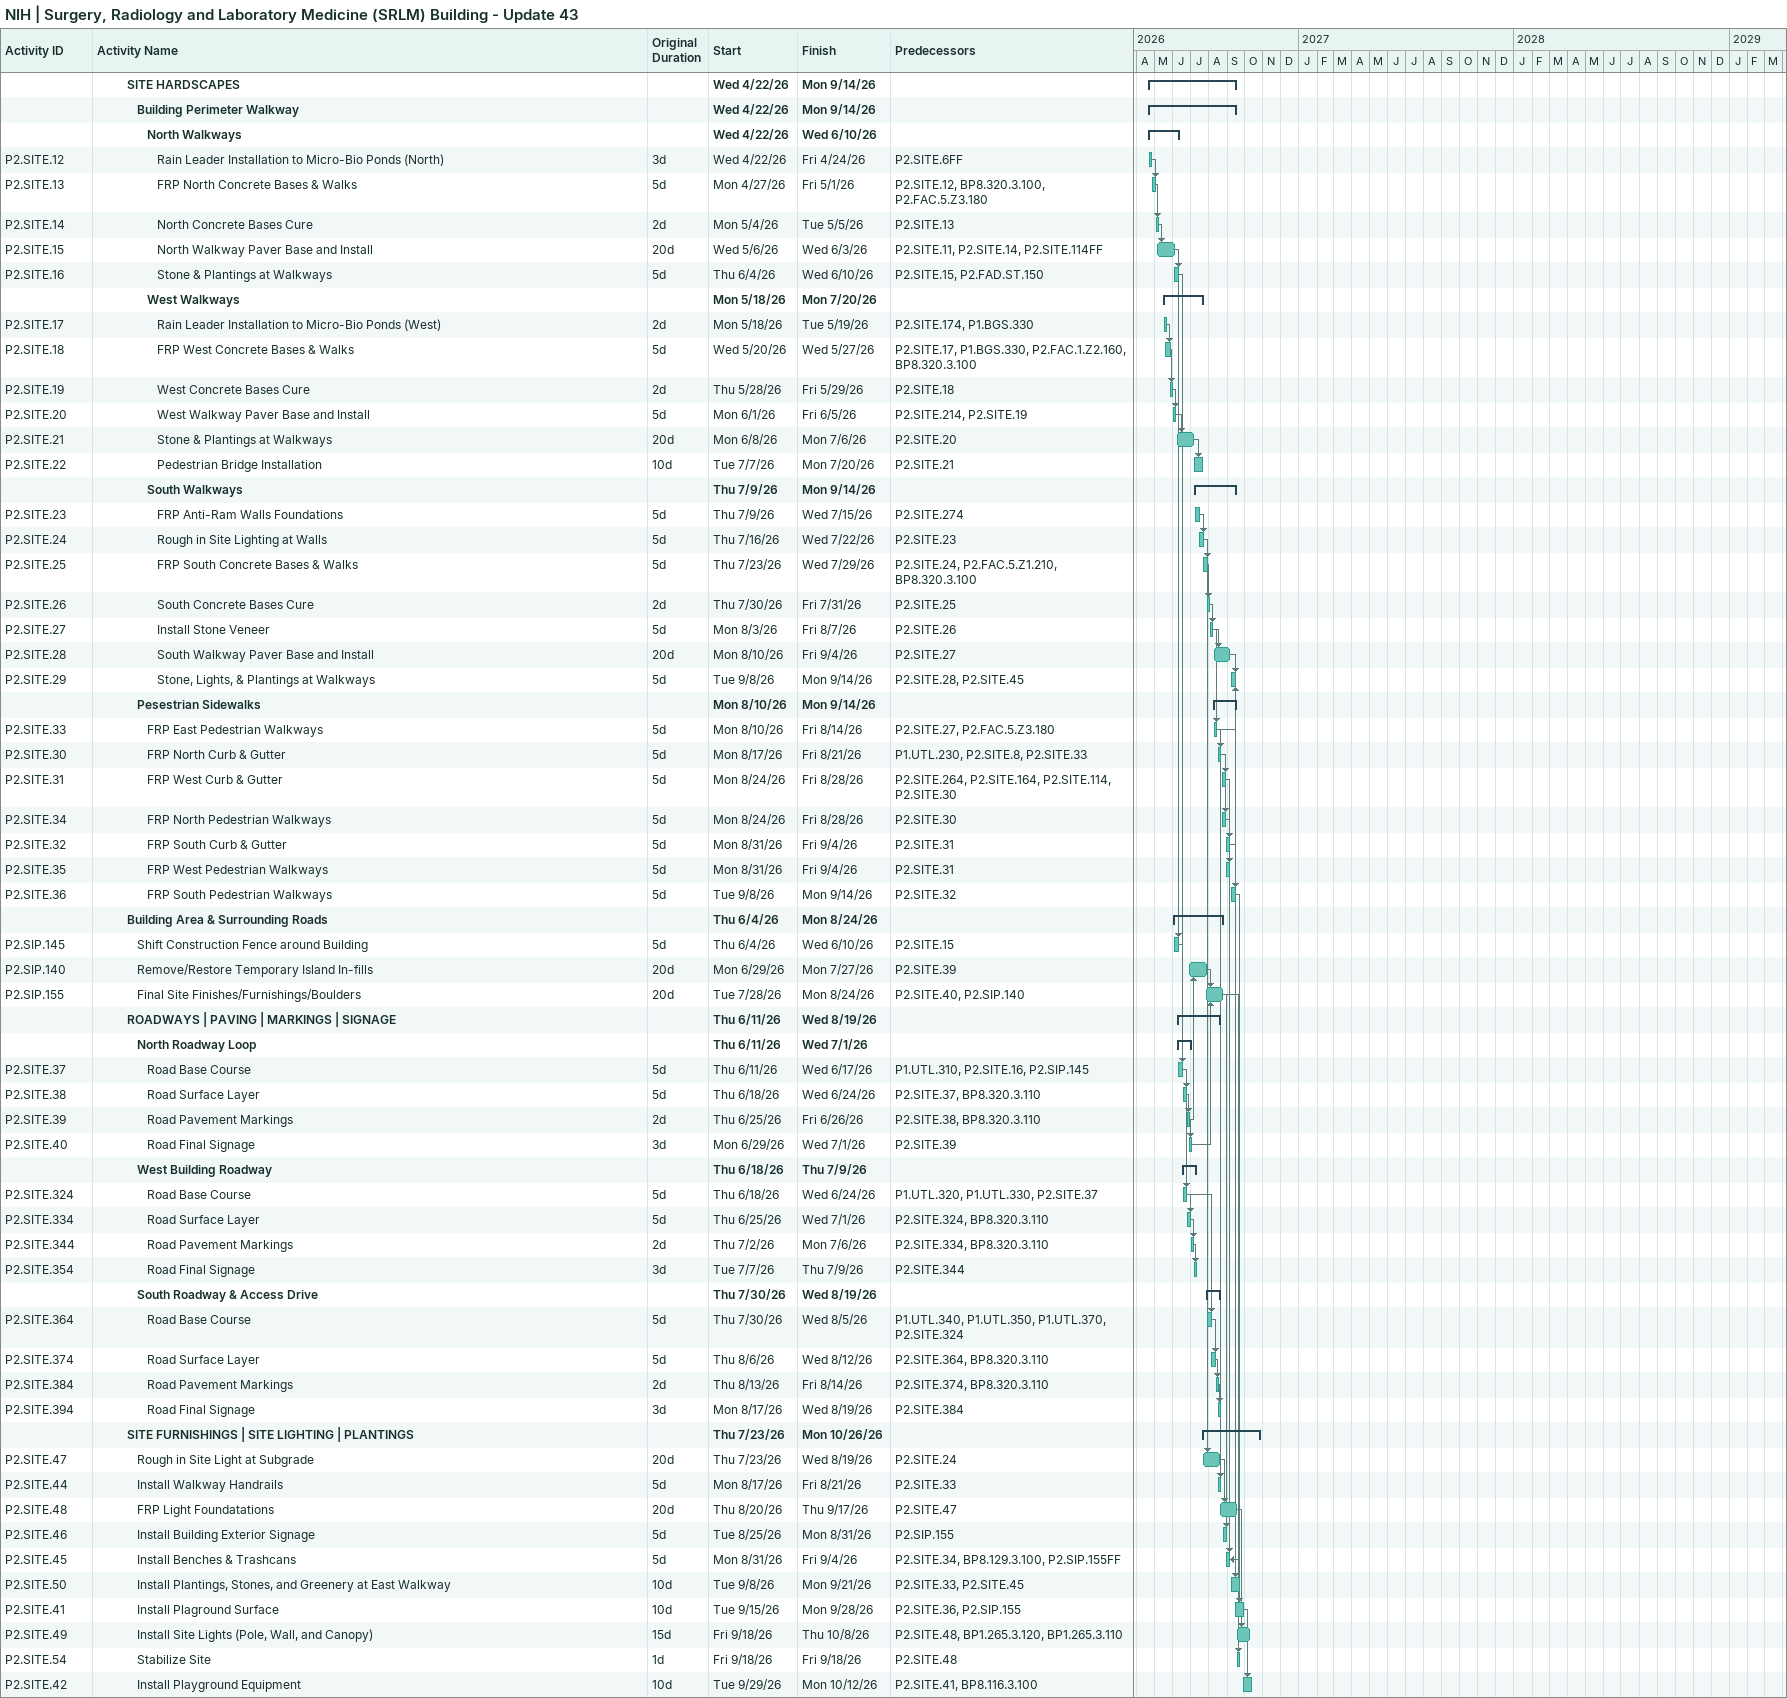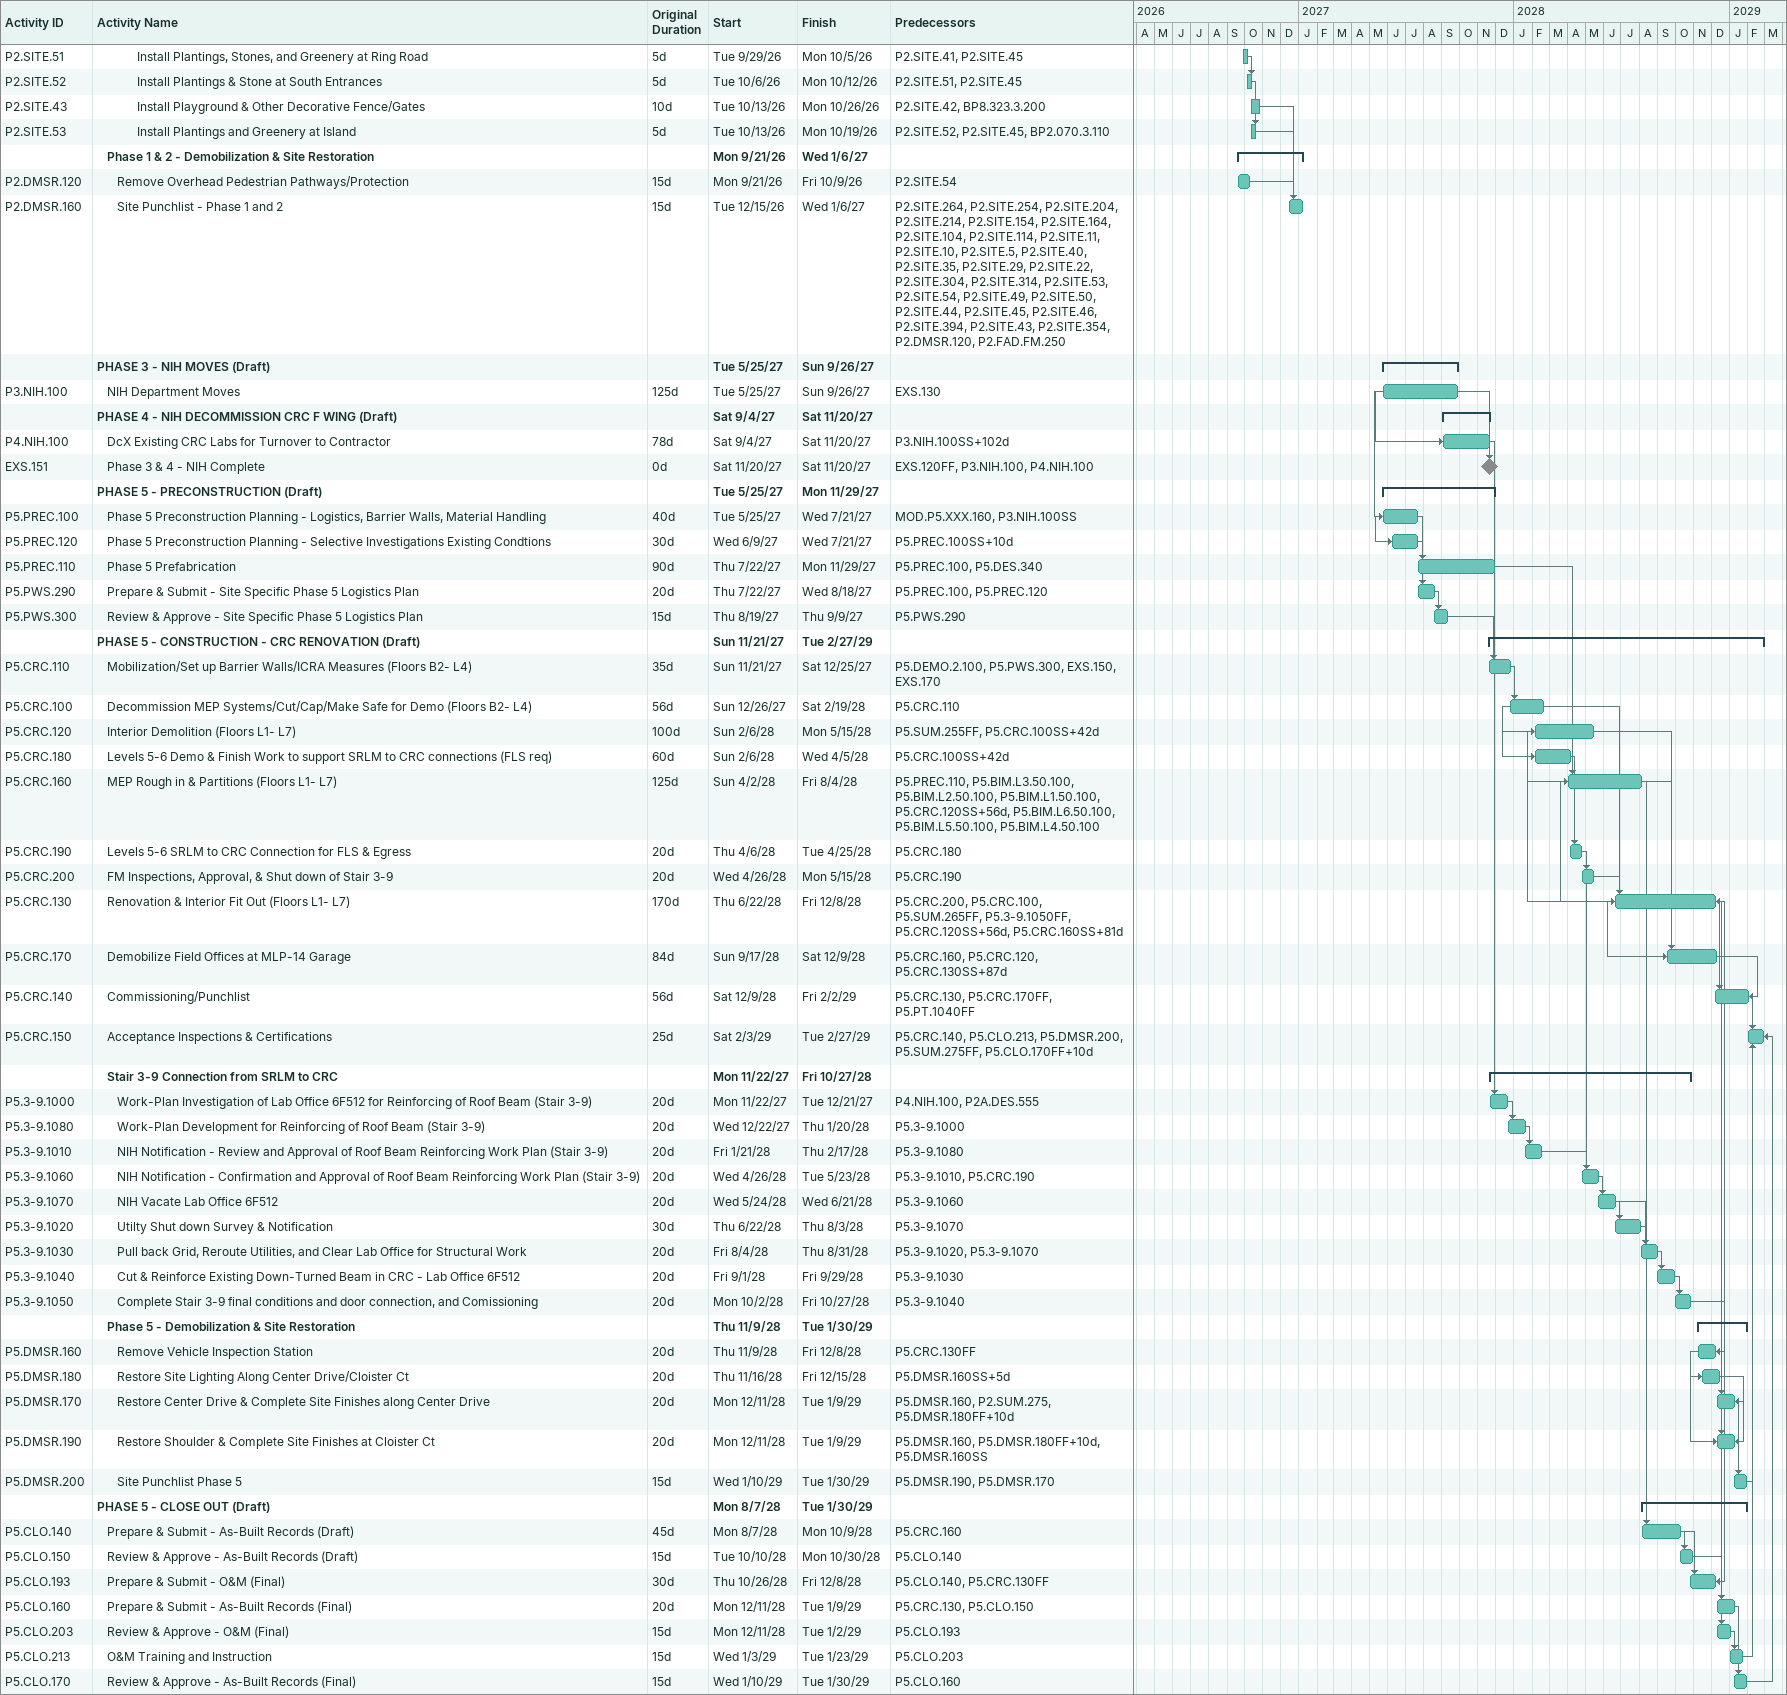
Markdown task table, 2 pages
NIH | Surgery, Radiology and Laboratory Medicine (SRLM) Building - Update 43

| ID | Level | Task | Original duration | Start | Finish | Predecessors |
|---|---|---|---|---|---|---|
|  | 4 | **SITE HARDSCAPES** |  | 2026-04-22 | 2026-09-14 |  |
|  | 5 | **Building Perimeter Walkway** |  | 2026-04-22 | 2026-09-14 |  |
|  | 6 | **North Walkways** |  | 2026-04-22 | 2026-06-10 |  |
| P2.SITE.12 | 7 | Rain Leader Installation to Micro-Bio Ponds (North) | 3d | 2026-04-22 | 2026-04-24 | P2.SITE.6FF |
| P2.SITE.13 | 7 | FRP North Concrete Bases & Walks | 5d | 2026-04-27 | 2026-05-01 | P2.SITE.12, BP8.320.3.100, P2.FAC.5.Z3.180 |
| P2.SITE.14 | 7 | North Concrete Bases Cure | 2d | 2026-05-04 | 2026-05-05 | P2.SITE.13 |
| P2.SITE.15 | 7 | North Walkway Paver Base and Install | 20d | 2026-05-06 | 2026-06-03 | P2.SITE.11, P2.SITE.14, P2.SITE.114FF |
| P2.SITE.16 | 7 | Stone & Plantings at Walkways | 5d | 2026-06-04 | 2026-06-10 | P2.SITE.15, P2.FAD.ST.150 |
|  | 6 | **West Walkways** |  | 2026-05-18 | 2026-07-20 |  |
| P2.SITE.17 | 7 | Rain Leader Installation to Micro-Bio Ponds (West) | 2d | 2026-05-18 | 2026-05-19 | P2.SITE.174, P1.BGS.330 |
| P2.SITE.18 | 7 | FRP West Concrete Bases & Walks | 5d | 2026-05-20 | 2026-05-27 | P2.SITE.17, P1.BGS.330, P2.FAC.1.Z2.160, BP8.320.3.100 |
| P2.SITE.19 | 7 | West Concrete Bases Cure | 2d | 2026-05-28 | 2026-05-29 | P2.SITE.18 |
| P2.SITE.20 | 7 | West Walkway Paver Base and Install | 5d | 2026-06-01 | 2026-06-05 | P2.SITE.214, P2.SITE.19 |
| P2.SITE.21 | 7 | Stone & Plantings at Walkways | 20d | 2026-06-08 | 2026-07-06 | P2.SITE.20 |
| P2.SITE.22 | 7 | Pedestrian Bridge Installation | 10d | 2026-07-07 | 2026-07-20 | P2.SITE.21 |
|  | 6 | **South Walkways** |  | 2026-07-09 | 2026-09-14 |  |
| P2.SITE.23 | 7 | FRP Anti-Ram Walls Foundations | 5d | 2026-07-09 | 2026-07-15 | P2.SITE.274 |
| P2.SITE.24 | 7 | Rough in Site Lighting at Walls | 5d | 2026-07-16 | 2026-07-22 | P2.SITE.23 |
| P2.SITE.25 | 7 | FRP South Concrete Bases & Walks | 5d | 2026-07-23 | 2026-07-29 | P2.SITE.24, P2.FAC.5.Z1.210, BP8.320.3.100 |
| P2.SITE.26 | 7 | South Concrete Bases Cure | 2d | 2026-07-30 | 2026-07-31 | P2.SITE.25 |
| P2.SITE.27 | 7 | Install Stone Veneer | 5d | 2026-08-03 | 2026-08-07 | P2.SITE.26 |
| P2.SITE.28 | 7 | South Walkway Paver Base and Install | 20d | 2026-08-10 | 2026-09-04 | P2.SITE.27 |
| P2.SITE.29 | 7 | Stone, Lights, & Plantings at Walkways | 5d | 2026-09-08 | 2026-09-14 | P2.SITE.28, P2.SITE.45 |
|  | 5 | **Pesestrian Sidewalks** |  | 2026-08-10 | 2026-09-14 |  |
| P2.SITE.33 | 6 | FRP East Pedestrian Walkways | 5d | 2026-08-10 | 2026-08-14 | P2.SITE.27, P2.FAC.5.Z3.180 |
| P2.SITE.30 | 6 | FRP North Curb & Gutter | 5d | 2026-08-17 | 2026-08-21 | P1.UTL.230, P2.SITE.8, P2.SITE.33 |
| P2.SITE.31 | 6 | FRP West Curb & Gutter | 5d | 2026-08-24 | 2026-08-28 | P2.SITE.264, P2.SITE.164, P2.SITE.114, P2.SITE.30 |
| P2.SITE.34 | 6 | FRP North Pedestrian Walkways | 5d | 2026-08-24 | 2026-08-28 | P2.SITE.30 |
| P2.SITE.32 | 6 | FRP South Curb & Gutter | 5d | 2026-08-31 | 2026-09-04 | P2.SITE.31 |
| P2.SITE.35 | 6 | FRP West Pedestrian Walkways | 5d | 2026-08-31 | 2026-09-04 | P2.SITE.31 |
| P2.SITE.36 | 6 | FRP South Pedestrian Walkways | 5d | 2026-09-08 | 2026-09-14 | P2.SITE.32 |
|  | 4 | **Building Area & Surrounding Roads** |  | 2026-06-04 | 2026-08-24 |  |
| P2.SIP.145 | 5 | Shift Construction Fence around Building | 5d | 2026-06-04 | 2026-06-10 | P2.SITE.15 |
| P2.SIP.140 | 5 | Remove/Restore Temporary Island In-fills | 20d | 2026-06-29 | 2026-07-27 | P2.SITE.39 |
| P2.SIP.155 | 5 | Final Site Finishes/Furnishings/Boulders | 20d | 2026-07-28 | 2026-08-24 | P2.SITE.40, P2.SIP.140 |
|  | 4 | **ROADWAYS \| PAVING \| MARKINGS \| SIGNAGE** |  | 2026-06-11 | 2026-08-19 |  |
|  | 5 | **North Roadway Loop** |  | 2026-06-11 | 2026-07-01 |  |
| P2.SITE.37 | 6 | Road Base Course | 5d | 2026-06-11 | 2026-06-17 | P1.UTL.310, P2.SITE.16, P2.SIP.145 |
| P2.SITE.38 | 6 | Road Surface Layer | 5d | 2026-06-18 | 2026-06-24 | P2.SITE.37, BP8.320.3.110 |
| P2.SITE.39 | 6 | Road Pavement Markings | 2d | 2026-06-25 | 2026-06-26 | P2.SITE.38, BP8.320.3.110 |
| P2.SITE.40 | 6 | Road Final Signage | 3d | 2026-06-29 | 2026-07-01 | P2.SITE.39 |
|  | 5 | **West Building Roadway** |  | 2026-06-18 | 2026-07-09 |  |
| P2.SITE.324 | 6 | Road Base Course | 5d | 2026-06-18 | 2026-06-24 | P1.UTL.320, P1.UTL.330, P2.SITE.37 |
| P2.SITE.334 | 6 | Road Surface Layer | 5d | 2026-06-25 | 2026-07-01 | P2.SITE.324, BP8.320.3.110 |
| P2.SITE.344 | 6 | Road Pavement Markings | 2d | 2026-07-02 | 2026-07-06 | P2.SITE.334, BP8.320.3.110 |
| P2.SITE.354 | 6 | Road Final Signage | 3d | 2026-07-07 | 2026-07-09 | P2.SITE.344 |
|  | 5 | **South Roadway & Access Drive** |  | 2026-07-30 | 2026-08-19 |  |
| P2.SITE.364 | 6 | Road Base Course | 5d | 2026-07-30 | 2026-08-05 | P1.UTL.340, P1.UTL.350, P1.UTL.370, P2.SITE.324 |
| P2.SITE.374 | 6 | Road Surface Layer | 5d | 2026-08-06 | 2026-08-12 | P2.SITE.364, BP8.320.3.110 |
| P2.SITE.384 | 6 | Road Pavement Markings | 2d | 2026-08-13 | 2026-08-14 | P2.SITE.374, BP8.320.3.110 |
| P2.SITE.394 | 6 | Road Final Signage | 3d | 2026-08-17 | 2026-08-19 | P2.SITE.384 |
|  | 4 | **SITE FURNISHINGS \| SITE LIGHTING \| PLANTINGS** |  | 2026-07-23 | 2026-10-26 |  |
| P2.SITE.47 | 5 | Rough in Site Light at Subgrade | 20d | 2026-07-23 | 2026-08-19 | P2.SITE.24 |
| P2.SITE.44 | 5 | Install Walkway Handrails | 5d | 2026-08-17 | 2026-08-21 | P2.SITE.33 |
| P2.SITE.48 | 5 | FRP Light Foundatations | 20d | 2026-08-20 | 2026-09-17 | P2.SITE.47 |
| P2.SITE.46 | 5 | Install Building Exterior Signage | 5d | 2026-08-25 | 2026-08-31 | P2.SIP.155 |
| P2.SITE.45 | 5 | Install Benches & Trashcans | 5d | 2026-08-31 | 2026-09-04 | P2.SITE.34, BP8.129.3.100, P2.SIP.155FF |
| P2.SITE.50 | 5 | Install Plantings, Stones, and Greenery at East Walkway | 10d | 2026-09-08 | 2026-09-21 | P2.SITE.33, P2.SITE.45 |
| P2.SITE.41 | 5 | Install Plaground Surface | 10d | 2026-09-15 | 2026-09-28 | P2.SITE.36, P2.SIP.155 |
| P2.SITE.49 | 5 | Install Site Lights (Pole, Wall, and Canopy) | 15d | 2026-09-18 | 2026-10-08 | P2.SITE.48, BP1.265.3.120, BP1.265.3.110 |
| P2.SITE.54 | 5 | Stabilize Site | 1d | 2026-09-18 | 2026-09-18 | P2.SITE.48 |
| P2.SITE.42 | 5 | Install Playground Equipment | 10d | 2026-09-29 | 2026-10-12 | P2.SITE.41, BP8.116.3.100 |
| P2.SITE.51 | 5 | Install Plantings, Stones, and Greenery at Ring Road | 5d | 2026-09-29 | 2026-10-05 | P2.SITE.41, P2.SITE.45 |
| P2.SITE.52 | 5 | Install Plantings & Stone at South Entrances | 5d | 2026-10-06 | 2026-10-12 | P2.SITE.51, P2.SITE.45 |
| P2.SITE.43 | 5 | Install Playground & Other Decorative Fence/Gates | 10d | 2026-10-13 | 2026-10-26 | P2.SITE.42, BP8.323.3.200 |
| P2.SITE.53 | 5 | Install Plantings and Greenery at Island | 5d | 2026-10-13 | 2026-10-19 | P2.SITE.52, P2.SITE.45, BP2.070.3.110 |
|  | 2 | **Phase 1 & 2 - Demobilization & Site Restoration** |  | 2026-09-21 | 2027-01-06 |  |
| P2.DMSR.120 | 3 | Remove Overhead Pedestrian Pathways/Protection | 15d | 2026-09-21 | 2026-10-09 | P2.SITE.54 |
| P2.DMSR.160 | 3 | Site Punchlist - Phase 1 and 2 | 15d | 2026-12-15 | 2027-01-06 | P2.SITE.264, P2.SITE.254, P2.SITE.204, P2.SITE.214, P2.SITE.154, P2.SITE.164, P2.SITE.104, P2.SITE.114, P2.SITE.11, P2.SITE.10, P2.SITE.5, P2.SITE.40, P2.SITE.35, P2.SITE.29, P2.SITE.22, P2.SITE.304, P2.SITE.314, P2.SITE.53, P2.SITE.54, P2.SITE.49, P2.SITE.50, P2.SITE.44, P2.SITE.45, P2.SITE.46, P2.SITE.394, P2.SITE.43, P2.SITE.354, P2.DMSR.120, P2.FAD.FM.250 |
|  | 1 | **PHASE 3 - NIH MOVES (Draft)** |  | 2027-05-25 | 2027-09-26 |  |
| P3.NIH.100 | 2 | NIH Department Moves | 125d | 2027-05-25 | 2027-09-26 | EXS.130 |
|  | 1 | **PHASE 4 - NIH DECOMMISSION CRC F WING (Draft)** |  | 2027-09-04 | 2027-11-20 |  |
| P4.NIH.100 | 2 | DcX Existing CRC Labs for Turnover to Contractor | 78d | 2027-09-04 | 2027-11-20 | P3.NIH.100SS+102d |
| EXS.151 | 2 | Phase 3 & 4 - NIH Complete | 0d | 2027-11-20 | 2027-11-20 | EXS.120FF, P3.NIH.100, P4.NIH.100 |
|  | 1 | **PHASE 5 - PRECONSTRUCTION (Draft)** |  | 2027-05-25 | 2027-11-29 |  |
| P5.PREC.100 | 2 | Phase 5 Preconstruction Planning - Logistics, Barrier Walls, Material Handling | 40d | 2027-05-25 | 2027-07-21 | MOD.P5.XXX.160, P3.NIH.100SS |
| P5.PREC.120 | 2 | Phase 5 Preconstruction Planning - Selective Investigations Existing Condtions | 30d | 2027-06-09 | 2027-07-21 | P5.PREC.100SS+10d |
| P5.PREC.110 | 2 | Phase 5 Prefabrication | 90d | 2027-07-22 | 2027-11-29 | P5.PREC.100, P5.DES.340 |
| P5.PWS.290 | 2 | Prepare & Submit - Site Specific Phase 5 Logistics Plan | 20d | 2027-07-22 | 2027-08-18 | P5.PREC.100, P5.PREC.120 |
| P5.PWS.300 | 2 | Review & Approve - Site Specific Phase 5 Logistics Plan | 15d | 2027-08-19 | 2027-09-09 | P5.PWS.290 |
|  | 1 | **PHASE 5 - CONSTRUCTION - CRC RENOVATION (Draft)** |  | 2027-11-21 | 2029-02-27 |  |
| P5.CRC.110 | 2 | Mobilization/Set up Barrier Walls/ICRA Measures (Floors B2- L4) | 35d | 2027-11-21 | 2027-12-25 | P5.DEMO.2.100, P5.PWS.300, EXS.150, EXS.170 |
| P5.CRC.100 | 2 | Decommission MEP Systems/Cut/Cap/Make Safe for Demo (Floors B2- L4) | 56d | 2027-12-26 | 2028-02-19 | P5.CRC.110 |
| P5.CRC.120 | 2 | Interior Demolition (Floors L1- L7) | 100d | 2028-02-06 | 2028-05-15 | P5.SUM.255FF, P5.CRC.100SS+42d |
| P5.CRC.180 | 2 | Levels 5-6 Demo & Finish Work to support SRLM to CRC connections (FLS req) | 60d | 2028-02-06 | 2028-04-05 | P5.CRC.100SS+42d |
| P5.CRC.160 | 2 | MEP Rough in & Partitions (Floors L1- L7) | 125d | 2028-04-02 | 2028-08-04 | P5.PREC.110, P5.BIM.L3.50.100, P5.BIM.L2.50.100, P5.BIM.L1.50.100, P5.CRC.120SS+56d, P5.BIM.L6.50.100, P5.BIM.L5.50.100, P5.BIM.L4.50.100 |
| P5.CRC.190 | 2 | Levels 5-6 SRLM to CRC Connection for FLS & Egress | 20d | 2028-04-06 | 2028-04-25 | P5.CRC.180 |
| P5.CRC.200 | 2 | FM Inspections, Approval, & Shut down of Stair 3-9 | 20d | 2028-04-26 | 2028-05-15 | P5.CRC.190 |
| P5.CRC.130 | 2 | Renovation & Interior Fit Out (Floors L1- L7) | 170d | 2028-06-22 | 2028-12-08 | P5.CRC.200, P5.CRC.100, P5.SUM.265FF, P5.3-9.1050FF, P5.CRC.120SS+56d, P5.CRC.160SS+81d |
| P5.CRC.170 | 2 | Demobilize Field Offices at MLP-14 Garage | 84d | 2028-09-17 | 2028-12-09 | P5.CRC.160, P5.CRC.120, P5.CRC.130SS+87d |
| P5.CRC.140 | 2 | Commissioning/Punchlist | 56d | 2028-12-09 | 2029-02-02 | P5.CRC.130, P5.CRC.170FF, P5.PT.1040FF |
| P5.CRC.150 | 2 | Acceptance Inspections & Certifications | 25d | 2029-02-03 | 2029-02-27 | P5.CRC.140, P5.CLO.213, P5.DMSR.200, P5.SUM.275FF, P5.CLO.170FF+10d |
|  | 2 | **Stair 3-9 Connection from SRLM to CRC** |  | 2027-11-22 | 2028-10-27 |  |
| P5.3-9.1000 | 3 | Work-Plan Investigation of Lab Office 6F512 for Reinforcing of Roof Beam (Stair 3-9) | 20d | 2027-11-22 | 2027-12-21 | P4.NIH.100, P2A.DES.555 |
| P5.3-9.1080 | 3 | Work-Plan Development for Reinforcing of Roof Beam (Stair 3-9) | 20d | 2027-12-22 | 2028-01-20 | P5.3-9.1000 |
| P5.3-9.1010 | 3 | NIH Notification - Review and Approval of Roof Beam Reinforcing Work Plan (Stair 3-9) | 20d | 2028-01-21 | 2028-02-17 | P5.3-9.1080 |
| P5.3-9.1060 | 3 | NIH Notification - Confirmation and Approval of Roof Beam Reinforcing Work Plan (Stair 3-9) | 20d | 2028-04-26 | 2028-05-23 | P5.3-9.1010, P5.CRC.190 |
| P5.3-9.1070 | 3 | NIH Vacate Lab Office 6F512 | 20d | 2028-05-24 | 2028-06-21 | P5.3-9.1060 |
| P5.3-9.1020 | 3 | Utilty Shut down Survey & Notification | 30d | 2028-06-22 | 2028-08-03 | P5.3-9.1070 |
| P5.3-9.1030 | 3 | Pull back Grid, Reroute Utilities, and Clear Lab Office for Structural Work | 20d | 2028-08-04 | 2028-08-31 | P5.3-9.1020, P5.3-9.1070 |
| P5.3-9.1040 | 3 | Cut & Reinforce Existing Down-Turned Beam in CRC - Lab Office 6F512 | 20d | 2028-09-01 | 2028-09-29 | P5.3-9.1030 |
| P5.3-9.1050 | 3 | Complete Stair 3-9 final conditions and door connection, and Comissioning | 20d | 2028-10-02 | 2028-10-27 | P5.3-9.1040 |
|  | 2 | **Phase 5 - Demobilization & Site Restoration** |  | 2028-11-09 | 2029-01-30 |  |
| P5.DMSR.160 | 3 | Remove Vehicle Inspection Station | 20d | 2028-11-09 | 2028-12-08 | P5.CRC.130FF |
| P5.DMSR.180 | 3 | Restore Site Lighting Along Center Drive/Cloister Ct | 20d | 2028-11-16 | 2028-12-15 | P5.DMSR.160SS+5d |
| P5.DMSR.170 | 3 | Restore Center Drive & Complete Site Finishes along Center Drive | 20d | 2028-12-11 | 2029-01-09 | P5.DMSR.160, P2.SUM.275, P5.DMSR.180FF+10d |
| P5.DMSR.190 | 3 | Restore Shoulder & Complete Site Finishes at Cloister Ct | 20d | 2028-12-11 | 2029-01-09 | P5.DMSR.160, P5.DMSR.180FF+10d, P5.DMSR.160SS |
| P5.DMSR.200 | 3 | Site Punchlist Phase 5 | 15d | 2029-01-10 | 2029-01-30 | P5.DMSR.190, P5.DMSR.170 |
|  | 1 | **PHASE 5 - CLOSE OUT (Draft)** |  | 2028-08-07 | 2029-01-30 |  |
| P5.CLO.140 | 2 | Prepare & Submit - As-Built Records (Draft) | 45d | 2028-08-07 | 2028-10-09 | P5.CRC.160 |
| P5.CLO.150 | 2 | Review & Approve - As-Built Records (Draft) | 15d | 2028-10-10 | 2028-10-30 | P5.CLO.140 |
| P5.CLO.193 | 2 | Prepare & Submit - O&M (Final) | 30d | 2028-10-26 | 2028-12-08 | P5.CLO.140, P5.CRC.130FF |
| P5.CLO.160 | 2 | Prepare & Submit - As-Built Records (Final) | 20d | 2028-12-11 | 2029-01-09 | P5.CRC.130, P5.CLO.150 |
| P5.CLO.203 | 2 | Review & Approve - O&M (Final) | 15d | 2028-12-11 | 2029-01-02 | P5.CLO.193 |
| P5.CLO.213 | 2 | O&M Training and Instruction | 15d | 2029-01-03 | 2029-01-23 | P5.CLO.203 |
| P5.CLO.170 | 2 | Review & Approve - As-Built Records (Final) | 15d | 2029-01-10 | 2029-01-30 | P5.CLO.160 |
